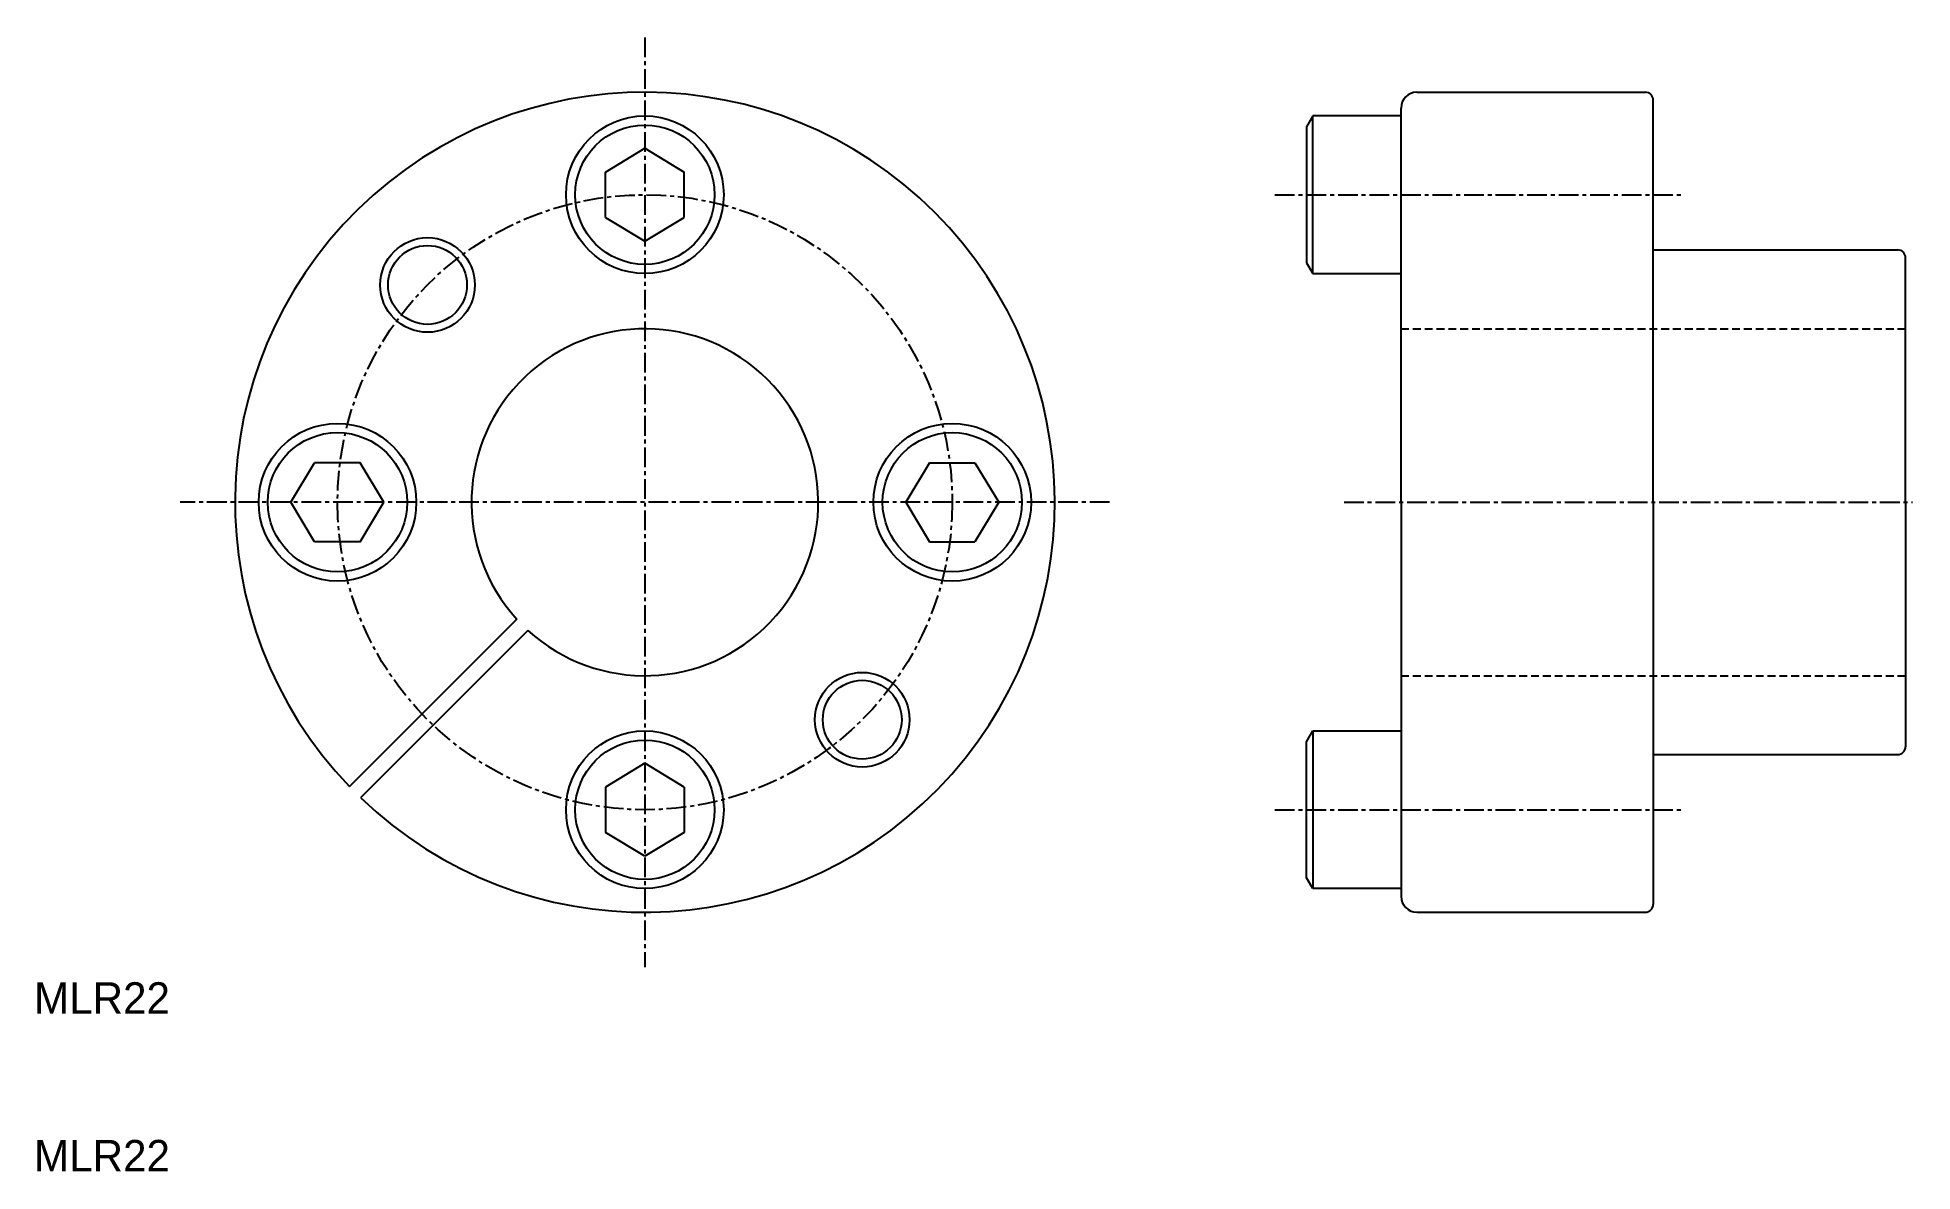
# Model space of a CAD drawing. Extents: x 10 to 129, y 10 to 82.
import ezdxf

# ---------------------------------------------------------------- set-up
doc = ezdxf.new("R2010")
doc.units = 0
doc.linetypes.add('CENTER', pattern=[2, 1.25, -0.25, 0.25, -0.25])
doc.linetypes.add('DASHED', pattern=[0.75, 0.5, -0.25])
doc.layers.get('0').update_dxf_attribs({"linetype": 'CONTINUOUS'})
doc.layers.add('CENTER', color=1, linetype='CENTER')

msp = doc.modelspace()

# ---------------------------------------------------------------- linework, layer by layer
at = {"color": 7, "linetype": 'CONTINUOUS'}
for p, q in [((96.72, 52.44), (96.72, 77.44)), ((97.72, 78.44), (112.22, 78.44)), ((112.72, 52.44), (112.72, 77.94)), ((91.12, 76.94), (90.72, 76.24)), ((90.72, 76.24), (90.72, 67.63)), ((96.72, 76.94), (91.12, 76.94)), ((91.12, 66.94), (91.12, 76.94)), ((96.72, 66.94), (96.72, 76.94)), ((112.72, 68.44), (128.22, 68.44)), ((128.72, 52.44), (128.72, 67.94)), ((90.72, 67.63), (91.12, 66.94)), ((91.12, 66.94), (96.72, 66.94)), ((96.72, 52.44), (96.72, 27.44)), ((112.72, 52.44), (112.72, 26.94)), ((128.72, 52.44), (128.72, 36.94)), ((40.62, 45.02), (30.01, 34.41)), ((41.33, 44.31), (30.72, 33.7)), ((90.72, 37.24), (91.12, 37.94)), ((90.72, 28.63), (90.72, 37.24)), ((91.12, 37.94), (96.72, 37.94)), ((91.12, 37.94), (91.12, 27.94)), ((96.72, 37.94), (96.72, 27.94)), ((112.72, 36.44), (128.22, 36.44)), ((91.12, 27.94), (90.72, 28.63)), ((96.72, 27.94), (91.12, 27.94)), ((97.72, 26.44), (112.22, 26.44))]:
    msp.add_line(p, q, dxfattribs=at)
at = {"color": 0}
for p, q in [((46.25, 73.38), (48.75, 74.89)), ((48.75, 74.89), (51.25, 73.38)), ((46.25, 70.49), (46.25, 73.38)), ((51.25, 70.49), (51.25, 73.38)), ((46.25, 70.49), (48.75, 68.99)), ((48.75, 68.99), (51.25, 70.49)), ((26.3, 52.44), (27.8, 54.94)), ((30.69, 54.94), (27.8, 54.94)), ((32.2, 52.44), (30.69, 54.94)), ((66.8, 54.94), (65.3, 52.44)), ((66.8, 54.94), (69.69, 54.94)), ((69.69, 54.94), (71.2, 52.44)), ((27.8, 49.94), (26.3, 52.44)), ((30.69, 49.94), (32.2, 52.44)), ((65.3, 52.44), (66.8, 49.94)), ((71.2, 52.44), (69.69, 49.94)), ((30.69, 49.94), (27.8, 49.94)), ((66.8, 49.94), (69.69, 49.94)), ((48.75, 35.89), (46.25, 34.38)), ((51.25, 34.38), (48.75, 35.89)), ((46.25, 34.38), (46.25, 31.49)), ((51.25, 34.38), (51.25, 31.49)), ((48.75, 29.99), (46.25, 31.49)), ((51.25, 31.49), (48.75, 29.99))]:
    msp.add_line(p, q, dxfattribs=at)
at = {"color": 3, "linetype": 'DASHED'}
for p, q in [((96.72, 63.44), (128.72, 63.44)), ((96.72, 41.44), (128.72, 41.44))]:
    msp.add_line(p, q, dxfattribs=at)
at = {"color": 0}
for centre, radius in [((48.75, 71.94), 5), ((48.75, 71.94), 4.42), ((29.25, 52.44), 5), ((68.25, 52.44), 5), ((29.25, 52.44), 4.42), ((68.25, 52.44), 4.42), ((48.75, 32.94), 5), ((48.75, 32.94), 4.42)]:
    msp.add_circle(centre, radius, dxfattribs=at)
at = {"color": 3, "linetype": 'CONTINUOUS'}
for centre in [(34.96, 66.22), (62.54, 38.65)]:
    msp.add_circle(centre, 3, dxfattribs=at)
at = {"color": 7, "linetype": 'CONTINUOUS'}
for centre in [(34.96, 66.22), (62.54, 38.65)]:
    msp.add_circle(centre, 2.5, dxfattribs=at)
for centre, radius, start, end in [((48.75, 52.44), 26, 226.1019, 223.8981), ((97.72, 77.44), 1, 90, 180), ((112.22, 77.94), 0.5, 0, 90), ((128.22, 67.94), 0.5, 0, 90), ((48.75, 52.44), 11, 227.6053, 222.3947), ((128.22, 36.94), 0.5, 270, 0), ((97.72, 27.44), 1, 180, 270), ((112.22, 26.94), 0.5, 270, 0)]:
    msp.add_arc(centre, radius, start, end, dxfattribs=at)
at = {"layer": 'CENTER', "color": 1, "linetype": 'CENTER'}
for p, q in [((48.75, 81.91), (48.75, 22.96)), ((88.72, 71.94), (114.72, 71.94)), ((78.22, 52.44), (19.27, 52.44)), ((93.1, 52.44), (129.16, 52.44)), ((88.72, 32.94), (114.72, 32.94))]:
    msp.add_line(p, q, dxfattribs=at)
msp.add_circle((48.75, 52.44), 19.5, dxfattribs=at)

# ---------------------------------------------------------------- texts
at = {"color": 7, "linetype": 'CONTINUOUS'}
for p in [(10, 20), (10, 10)]:
    msp.add_text('MLR22', height=2, dxfattribs=at).set_placement(p)

doc.saveas('drawing.dxf')
